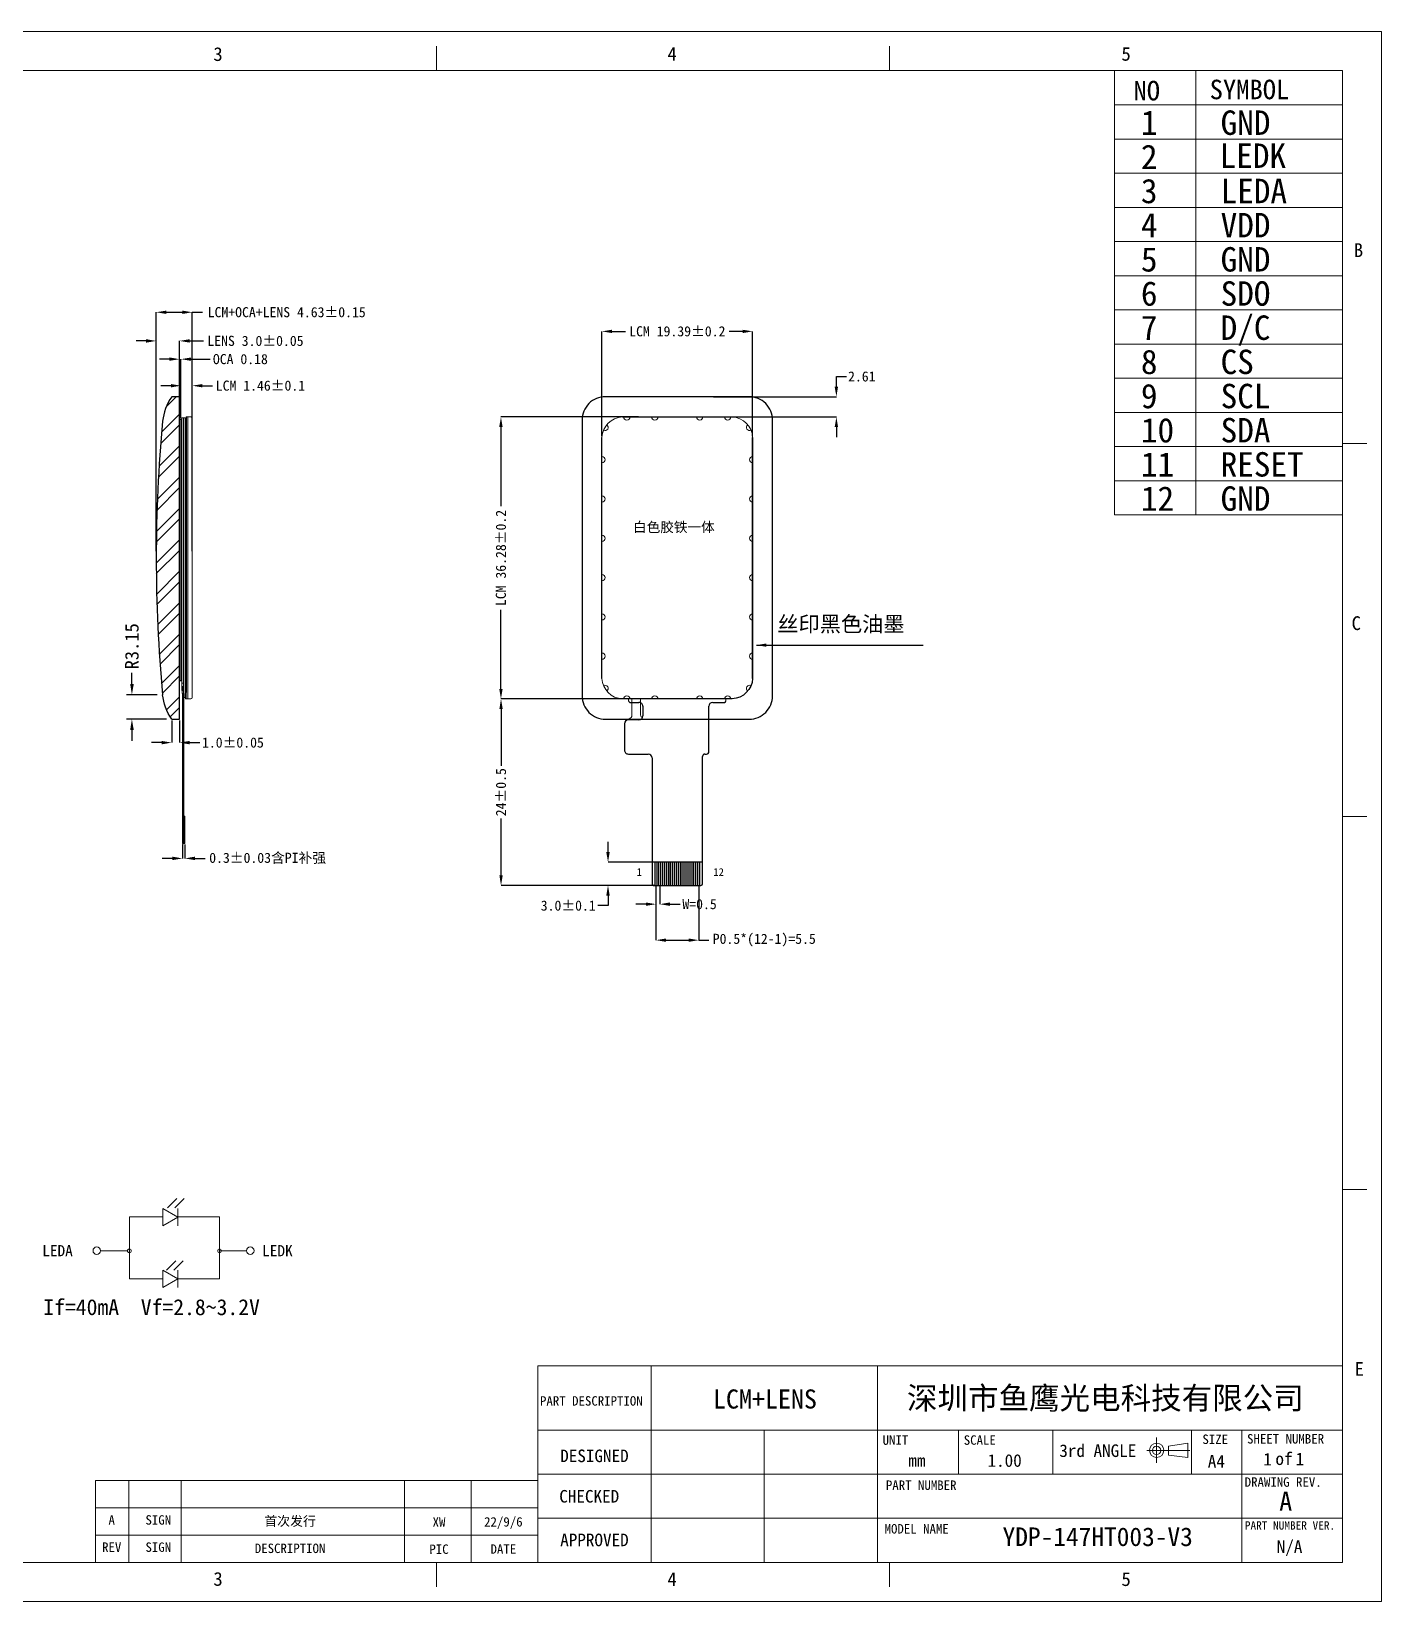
# Model space of a CAD drawing. Header units: millimetres. Extents: x 899 to 1621, y -115 to 374.
# Drawn here: x 1032.6 to 1206.4, y 171.5 to 373.6 of the extents above; entities that cross this region are included whole.
import ezdxf
from ezdxf.enums import TextEntityAlignment as Align

# ---------------------------------------------------------------- set-up
doc = ezdxf.new("R2010")
doc.units = ezdxf.units.MM
doc.layers.get('0').update_dxf_attribs({"lineweight": 15})
for name, color, linetype in [('Bezel', 5, 'Continuous'), ('dim', 3, 'Continuous'), ('DWG', 7, 'Continuous'), ('FPC', 30, 'Continuous'), ('FPC-LED', 4, 'Continuous'), ('Index', 7, 'Continuous'), ('LAYOUT.drawing', 7, 'Continuous'), ('lcd', 4, 'Continuous')]:
    doc.layers.add(name, color=color, linetype=linetype)
doc.layers.add('BL', color=7, linetype='Continuous', plot=False)
for name, color, linetype, lineweight in [('BLU', 7, 'Continuous', 9), ('DIM1', 7, 'Continuous', 13), ('DIM（标注）', 3, 'Continuous', 15), ('Title block', 7, 'Continuous', 9)]:
    doc.layers.add(name, color=color, linetype=linetype, lineweight=lineweight)
doc.styles.add('RD', font='PMingLiU.ttf', dxfattribs={"width": 0.8, "height": 1.8})
doc.styles.get("Standard").update_dxf_attribs({"font": ''})
doc.styles.add('宋体', font='')
doc.styles.add('黑体', font='')
doc.styles.get('Standard').set_extended_font_data('SimSun')
doc.styles.get('宋体').set_extended_font_data('SimSun')
doc.styles.get('黑体').set_extended_font_data('楷体_GB2312')
doc.dimstyles.new('SH', dxfattribs={"dimscale": 1.4, "dimtxt": 2.5, "dimasz": 2.5, "dimexe": 1.25, "dimexo": 0.625, "dimtad": 0, "dimdec": 1, "dimzin": 0, "dimdsep": 46, "dimtxsty": 'RD', "dimcen": 2.5, "dimadec": 0, "dimazin": 0, "dimtfac": 0.6, "dimtdec": 4, "dimtmove": 0, "dimatfit": 3, "dimfxl": 0, "dimtolj": 1, "dimarcsym": 0})
doc.dimstyles.get("Standard").update_dxf_attribs({"dimscale": 0.7, "dimtxt": 2.5, "dimasz": 1.8, "dimexe": 1, "dimexo": 1, "dimgap": 0.09, "dimtad": 0, "dimtih": 1, "dimtoh": 1, "dimzin": 9, "dimdsep": 46, "dimtxsty": 'Standard', "dimcen": 0.09, "dimclrt": 7, "dimadec": 1, "dimazin": 0, "dimtfac": 1, "dimtofl": 0, "dimtmove": 0, "dimatfit": 3, "dimfxl": 0, "dimtolj": 1, "dimtzin": 0, "dimarcsym": 0})
doc.dimstyles.new('Standard$0', dxfattribs={"dimscale": 0.7, "dimtxt": 2.5, "dimasz": 2, "dimexe": 1, "dimexo": 1, "dimtad": 0, "dimzin": 9, "dimdsep": 46, "dimtxsty": 'Standard', "dimcen": 0, "dimclrt": 7, "dimadec": 1, "dimazin": 0, "dimtfac": 1, "dimtofl": 0, "dimtmove": 0, "dimatfit": 3, "dimfxl": 0, "dimtolj": 1, "dimtzin": 0, "dimarcsym": 0})

# ---------------------------------------------------------------- blocks, each defined once
blk = doc.blocks.new('*D4')
at = {"layer": 'Defpoints', "color": 0, "transparency": 16777216}
for p in [(1053.33, 327.97), (1051.87, 323.64), (1053.33, 323.74)]:
    blk.add_point(p, dxfattribs=at)
at = {"layer": 'dim', "color": 3, "lineweight": -2, "transparency": 16777216}
for p, q in [((1050.57, 327.97), (1049.27, 327.97)), ((1051.87, 323.79), (1051.87, 327.97)), ((1053.33, 323.89), (1053.33, 327.97)), ((1054.63, 327.97), (1055.93, 327.97))]:
    blk.add_line(p, q, dxfattribs=at)
at = {"layer": 'dim', "color": 3, "transparency": 16777216}
for points in [[(1050.57, 328.18), (1050.57, 327.75), (1051.87, 327.97)], [(1054.63, 328.18), (1054.63, 327.75), (1053.33, 327.97)]]:
    blk.add_solid(points, dxfattribs=at)
at = {"layer": 'dim', "color": 3, "transparency": 16777216, "insert": (1062.1, 327.97), "char_height": 1.3, "attachment_point": 5, "style": '宋体'}
blk.add_mtext('\\A1;LCM 1.46%%P0.1', dxfattribs=at)
blk = doc.blocks.new('*D5')
at = {"layer": 'Defpoints', "color": 0, "transparency": 16777216}
for p in [(1052.07, 269.06), (1052.37, 269.06), (1052.07, 267.14)]:
    blk.add_point(p, dxfattribs=at)
at = {"layer": 'dim', "color": 3, "lineweight": -2, "transparency": 16777216}
for p, q in [((1052.07, 268.91), (1052.07, 267.14)), ((1052.37, 268.91), (1052.37, 267.14)), ((1050.77, 267.14), (1049.47, 267.14)), ((1053.67, 267.14), (1054.97, 267.14))]:
    blk.add_line(p, q, dxfattribs=at)
at = {"layer": 'dim', "color": 3, "transparency": 16777216}
for points in [[(1050.77, 267.36), (1050.77, 266.92), (1052.07, 267.14)], [(1053.67, 267.36), (1053.67, 266.92), (1052.37, 267.14)]]:
    blk.add_solid(points, dxfattribs=at)
at = {"layer": 'dim', "color": 3, "transparency": 16777216, "insert": (1063.03, 267.14), "char_height": 1.3, "attachment_point": 5, "style": '宋体'}
blk.add_mtext('\\A1;0.3%%P0.03含PI补强', dxfattribs=at)
blk = doc.blocks.new('*U2')
at = {"layer": 'BL', "color": 2}
blk.add_lwpolyline([(-0.15, -1.5), (0.15, -1.5), (0.15, 1.5), (-0.15, 1.5)], close=True, dxfattribs=at)
blk = doc.blocks.new('*U3')
at = {"layer": 'dim', "color": 0, "linetype": 'ByBlock', "lineweight": -2, "transparency": 16777216}
for p in [(0, 0), (0.5, 0), (1, 0), (1.5, 0), (2, 0), (2.5, 0), (3, 0), (3.5, 0), (4, 0), (4.5, 0), (5, 0), (5.5, 0)]:
    blk.add_blockref('*U2', p, dxfattribs=at)
blk = doc.blocks.new('*D8')
at = {"layer": 'Defpoints', "color": 0, "transparency": 16777216}
for p in [(1106.83, 266.66), (1113, 266.66), (1113, 263.66)]:
    blk.add_point(p, dxfattribs=at)
at = {"layer": 'dim', "color": 3, "lineweight": -2, "transparency": 16777216}
for p, q in [((1106.83, 267.96), (1106.83, 269.26)), ((1112.85, 266.66), (1106.83, 266.66)), ((1112.85, 263.66), (1106.83, 263.66)), ((1106.83, 261.06), (1105.53, 261.06)), ((1106.83, 262.36), (1106.83, 261.06))]:
    blk.add_line(p, q, dxfattribs=at)
at = {"layer": 'dim', "color": 3, "transparency": 16777216}
for points in [[(1106.61, 267.96), (1107.05, 267.96), (1106.83, 266.66)], [(1106.61, 262.36), (1107.05, 262.36), (1106.83, 263.66)]]:
    blk.add_solid(points, dxfattribs=at)
at = {"layer": 'dim', "color": 3, "transparency": 16777216, "insert": (1101.71, 261.06), "char_height": 1.3, "attachment_point": 5, "style": '宋体'}
blk.add_mtext('\\A1;3.0%%P0.1', dxfattribs=at)
blk = doc.blocks.new('*D9')
at = {"layer": 'Defpoints', "color": 0, "transparency": 16777216}
for p in [(1113, 263.66), (1118.5, 263.66), (1118.5, 256.62)]:
    blk.add_point(p, dxfattribs=at)
at = {"layer": 'dim', "color": 3, "lineweight": -2, "transparency": 16777216}
for p, q in [((1113, 263.51), (1113, 256.62)), ((1118.5, 263.51), (1118.5, 256.62)), ((1114.3, 256.62), (1117.2, 256.62)), ((1118.5, 256.62), (1119.8, 256.62))]:
    blk.add_line(p, q, dxfattribs=at)
at = {"layer": 'dim', "color": 3, "transparency": 16777216}
for points in [[(1114.3, 256.83), (1114.3, 256.4), (1113, 256.62)], [(1117.2, 256.83), (1117.2, 256.4), (1118.5, 256.62)]]:
    blk.add_solid(points, dxfattribs=at)
at = {"layer": 'dim', "color": 3, "transparency": 16777216, "insert": (1126.94, 256.62), "char_height": 1.3, "attachment_point": 5, "style": '宋体'}
blk.add_mtext('\\A1;P0.5*(12-1)=5.5', dxfattribs=at)
blk = doc.blocks.new('*D10')
at = {"layer": 'Defpoints', "color": 0, "transparency": 16777216}
for p in [(1113, 263.66), (1113.5, 263.66), (1113.5, 261.25)]:
    blk.add_point(p, dxfattribs=at)
at = {"layer": 'dim', "color": 3, "lineweight": -2, "transparency": 16777216}
for p, q in [((1113, 263.51), (1113, 261.25)), ((1113.5, 263.51), (1113.5, 261.25)), ((1111.7, 261.25), (1110.4, 261.25)), ((1114.8, 261.25), (1116.1, 261.25))]:
    blk.add_line(p, q, dxfattribs=at)
at = {"layer": 'dim', "color": 3, "transparency": 16777216}
for points in [[(1111.7, 261.47), (1111.7, 261.03), (1113, 261.25)], [(1114.8, 261.47), (1114.8, 261.03), (1113.5, 261.25)]]:
    blk.add_solid(points, dxfattribs=at)
at = {"layer": 'dim', "color": 3, "transparency": 16777216, "insert": (1118.61, 261.25), "char_height": 1.3, "attachment_point": 5, "style": '宋体'}
blk.add_mtext('\\A1;W=0.5', dxfattribs=at)
blk = doc.blocks.new('*D23')
at = {"layer": 'Defpoints', "color": 0, "transparency": 16777216}
for p in [(1051.69, 333.73), (1048.69, 306.53), (1051.69, 306.53)]:
    blk.add_point(p, dxfattribs=at)
at = {"layer": 'dim', "color": 3, "lineweight": -2, "transparency": 16777216}
for p, q in [((1047.39, 333.73), (1046.09, 333.73)), ((1048.69, 306.68), (1048.69, 333.73)), ((1051.69, 306.68), (1051.69, 333.73)), ((1052.99, 333.73), (1054.79, 333.73))]:
    blk.add_line(p, q, dxfattribs=at)
at = {"layer": 'dim', "color": 3, "transparency": 16777216}
for points in [[(1047.39, 333.95), (1047.39, 333.51), (1048.69, 333.73)], [(1052.99, 333.95), (1052.99, 333.51), (1051.69, 333.73)]]:
    blk.add_solid(points, dxfattribs=at)
at = {"layer": 'dim', "color": 3, "transparency": 16777216, "insert": (1061.46, 333.73), "char_height": 1.3, "attachment_point": 5, "style": '宋体'}
blk.add_mtext('\\A1;LENS 3.0%%P0.05', dxfattribs=at)
blk = doc.blocks.new('*D24')
at = {"layer": 'Defpoints', "color": 0, "transparency": 16777216}
for p in [(1051.87, 331.38), (1051.69, 323.64), (1051.87, 323.64)]:
    blk.add_point(p, dxfattribs=at)
at = {"layer": 'dim', "color": 3, "lineweight": -2, "transparency": 16777216}
for p, q in [((1050.39, 331.38), (1049.09, 331.38)), ((1051.69, 323.79), (1051.69, 331.38)), ((1051.87, 323.79), (1051.87, 331.38)), ((1053.17, 331.38), (1055.64, 331.38))]:
    blk.add_line(p, q, dxfattribs=at)
at = {"layer": 'dim', "color": 3, "transparency": 16777216}
for points in [[(1050.39, 331.6), (1050.39, 331.17), (1051.69, 331.38)], [(1053.17, 331.6), (1053.17, 331.17), (1051.87, 331.38)]]:
    blk.add_solid(points, dxfattribs=at)
at = {"layer": 'dim', "color": 3, "transparency": 16777216, "insert": (1059.52, 331.38), "char_height": 1.3, "attachment_point": 5, "style": '宋体'}
blk.add_mtext('\\A1;OCA 0.18', dxfattribs=at)
blk = doc.blocks.new('*D25')
at = {"layer": 'Defpoints', "color": 0, "transparency": 16777216}
for p in [(1053.33, 337.42), (1048.69, 306.53), (1053.33, 306.53)]:
    blk.add_point(p, dxfattribs=at)
at = {"layer": 'dim', "color": 3, "lineweight": -2, "transparency": 16777216}
for p, q in [((1048.69, 306.68), (1048.69, 337.42)), ((1049.99, 337.42), (1052.03, 337.42)), ((1053.33, 306.68), (1053.33, 337.42)), ((1053.33, 337.42), (1054.63, 337.42))]:
    blk.add_line(p, q, dxfattribs=at)
at = {"layer": 'dim', "color": 3, "transparency": 16777216}
for points in [[(1049.99, 337.63), (1049.99, 337.2), (1048.69, 337.42)], [(1052.03, 337.63), (1052.03, 337.2), (1053.33, 337.42)]]:
    blk.add_solid(points, dxfattribs=at)
at = {"layer": 'dim', "color": 3, "transparency": 16777216, "insert": (1065.48, 337.42), "char_height": 1.3, "attachment_point": 5, "style": '宋体'}
blk.add_mtext('\\A1;LCM+OCA+LENS 4.63%%P0.15', dxfattribs=at)
blk = doc.blocks.new('*D26')
at = {"layer": 'Defpoints', "color": 0, "transparency": 16777216}
for p in [(1125.44, 334.96), (1106.05, 321.32), (1125.44, 321.32)]:
    blk.add_point(p, dxfattribs=at)
at = {"layer": 'dim', "color": 3, "lineweight": -2, "transparency": 16777216}
for p, q in [((1106.05, 321.47), (1106.05, 334.96)), ((1107.35, 334.96), (1109.08, 334.96)), ((1124.14, 334.96), (1122.42, 334.96)), ((1125.44, 321.47), (1125.44, 334.96))]:
    blk.add_line(p, q, dxfattribs=at)
at = {"layer": 'dim', "color": 3, "transparency": 16777216}
for points in [[(1107.35, 335.17), (1107.35, 334.74), (1106.05, 334.96)], [(1124.14, 335.17), (1124.14, 334.74), (1125.44, 334.96)]]:
    blk.add_solid(points, dxfattribs=at)
at = {"layer": 'dim', "color": 3, "transparency": 16777216, "insert": (1115.75, 334.96), "char_height": 1.3, "attachment_point": 5, "style": '宋体'}
blk.add_mtext('\\A1;LCM 19.39%%P0.2', dxfattribs=at)
blk = doc.blocks.new('*D27')
at = {"layer": 'Defpoints', "color": 0, "transparency": 16777216}
for p in [(1110.92, 323.94), (1093.05, 287.66), (1111, 287.66)]:
    blk.add_point(p, dxfattribs=at)
at = {"layer": 'dim', "color": 3, "lineweight": -2, "transparency": 16777216}
for p, q in [((1110.77, 323.94), (1093.05, 323.94)), ((1093.05, 322.64), (1093.05, 312.47)), ((1093.05, 288.96), (1093.05, 299.13)), ((1110.85, 287.66), (1093.05, 287.66))]:
    blk.add_line(p, q, dxfattribs=at)
at = {"layer": 'dim', "color": 3, "transparency": 16777216}
for points in [[(1092.83, 322.64), (1093.27, 322.64), (1093.05, 323.94)], [(1092.83, 288.96), (1093.27, 288.96), (1093.05, 287.66)]]:
    blk.add_solid(points, dxfattribs=at)
at = {"layer": 'dim', "color": 3, "transparency": 16777216, "insert": (1093.05, 305.8), "char_height": 1.3, "attachment_point": 5, "rotation": 90, "style": '宋体'}
blk.add_mtext('\\A1;LCM 36.28%%P0.2', dxfattribs=at)
blk = doc.blocks.new('THIRD-PROJ_BL0')
at = {"linetype": 'Continuous'}
blk.add_line((257.13, 38.11), (257.13, 34.11), dxfattribs=at)
at = {"color": 7, "linetype": 'Continuous'}
for p, q in [((255.59, 36.06), (262.41, 36.06)), ((259.04, 36.73), (262.11, 37.22)), ((259.04, 36.73), (259.04, 35.31)), ((259.04, 35.31), (262.11, 34.94)), ((262.11, 37.22), (262.11, 34.94))]:
    blk.add_line(p, q, dxfattribs=at)
for centre, radius in [((257.13, 36.08), 1.14), ((257.13, 36.06), 0.67)]:
    blk.add_circle(centre, radius, dxfattribs=at)
blk = doc.blocks.new('*D28')
at = {"layer": 'Defpoints', "color": 0, "transparency": 16777216}
for p in [(1093.06, 287.66), (1111.44, 287.66), (1113, 263.66)]:
    blk.add_point(p, dxfattribs=at)
at = {"layer": 'dim', "color": 3, "lineweight": -2, "transparency": 16777216}
for p, q in [((1111.29, 287.66), (1093.06, 287.66)), ((1093.06, 286.36), (1093.06, 279.06)), ((1093.06, 264.96), (1093.06, 272.26)), ((1112.85, 263.66), (1093.06, 263.66))]:
    blk.add_line(p, q, dxfattribs=at)
at = {"layer": 'dim', "color": 3, "transparency": 16777216}
for points in [[(1092.85, 286.36), (1093.28, 286.36), (1093.06, 287.66)], [(1092.85, 264.96), (1093.28, 264.96), (1093.06, 263.66)]]:
    blk.add_solid(points, dxfattribs=at)
at = {"layer": 'dim', "color": 3, "transparency": 16777216, "insert": (1093.06, 275.66), "char_height": 1.3, "attachment_point": 5, "rotation": 90, "style": '宋体'}
blk.add_mtext('\\A1;24%%P0.5', dxfattribs=at)
blk = doc.blocks.new('*D29')
at = {"layer": 'Defpoints', "color": 0, "transparency": 16777216}
for p in [(1120.27, 326.55), (1136.22, 326.55), (1120.27, 323.94)]:
    blk.add_point(p, dxfattribs=at)
at = {"layer": 'dim', "color": 3, "lineweight": -2, "transparency": 16777216}
for p, q in [((1136.22, 327.85), (1136.22, 329.15)), ((1136.22, 329.15), (1137.52, 329.15)), ((1120.42, 326.55), (1136.22, 326.55)), ((1120.42, 323.94), (1136.22, 323.94)), ((1136.22, 322.64), (1136.22, 321.34))]:
    blk.add_line(p, q, dxfattribs=at)
at = {"layer": 'dim', "color": 3, "transparency": 16777216}
for points in [[(1136, 327.85), (1136.44, 327.85), (1136.22, 326.55)], [(1136, 322.64), (1136.44, 322.64), (1136.22, 323.94)]]:
    blk.add_solid(points, dxfattribs=at)
at = {"layer": 'dim', "color": 3, "transparency": 16777216, "insert": (1139.49, 329.15), "char_height": 1.3, "attachment_point": 5, "style": '宋体'}
blk.add_mtext('\\A1;2.61', dxfattribs=at)
blk = doc.blocks.new('*D30')
at = {"layer": 'Defpoints', "color": 0, "transparency": 16777216}
for p in [(1050.69, 285.05), (1051.69, 285.05), (1051.69, 282.04)]:
    blk.add_point(p, dxfattribs=at)
at = {"layer": 'dim', "color": 3, "lineweight": -2, "transparency": 16777216}
for p, q in [((1050.69, 284.9), (1050.69, 282.04)), ((1051.69, 284.9), (1051.69, 282.04)), ((1049.39, 282.04), (1048.09, 282.04)), ((1052.99, 282.04), (1054.29, 282.04))]:
    blk.add_line(p, q, dxfattribs=at)
at = {"layer": 'dim', "color": 3, "transparency": 16777216}
for points in [[(1049.39, 282.25), (1049.39, 281.82), (1050.69, 282.04)], [(1052.99, 282.25), (1052.99, 281.82), (1051.69, 282.04)]]:
    blk.add_solid(points, dxfattribs=at)
at = {"layer": 'dim', "color": 3, "transparency": 16777216, "insert": (1058.56, 282.04), "char_height": 1.3, "attachment_point": 5, "style": '宋体'}
blk.add_mtext('\\A1;1.0%%P0.05', dxfattribs=at)
blk = doc.blocks.new('*D32')
at = {"layer": 'BL', "color": 0, "lineweight": -2}
for p, q in [((1045.56, 289.6), (1045.56, 291)), ((1048.81, 288.2), (1044.86, 288.2)), ((1049.99, 285.05), (1044.86, 285.05)), ((1045.56, 283.65), (1045.56, 282.25))]:
    blk.add_line(p, q, dxfattribs=at)
at = {"layer": 'BL', "color": 0}
for points in [[(1045.33, 289.6), (1045.8, 289.6), (1045.56, 288.2)], [(1045.33, 283.65), (1045.8, 283.65), (1045.56, 285.05)]]:
    blk.add_solid(points, dxfattribs=at)
at = {"layer": 'Defpoints', "color": 0}
for p in [(1045.56, 288.2), (1049.51, 288.2), (1050.69, 285.05)]:
    blk.add_point(p, dxfattribs=at)
at = {"layer": 'BL', "color": 7, "insert": (1045.56, 294.43), "char_height": 1.75, "attachment_point": 5, "rotation": 90}
blk.add_mtext('\\A1;R3.15', dxfattribs=at)

msp = doc.modelspace()

# ---------------------------------------------------------------- hatches: boundary and pattern name
h = msp.add_hatch()
h.set_pattern_fill('ANSI37', color=24, scale=0.01, style=0)
h.set_pattern_definition([(45, (-312.253037, -134.411125), (-0.0224506403, 0.0224506403), []), (135, (-312.253037, -134.411125), (-0.0224506403, -0.0224506403), [])])
h.paths.add_polyline_path([(1052.196, 272.563), (1052.196, 269.063), (1052.366, 269.063), (1052.366, 272.563)])
at = {"layer": 'BL'}
h = msp.add_hatch(dxfattribs=at)
h.set_pattern_fill('ANSI32', color=252, scale=0.3)
edge = h.paths.add_edge_path()
edge.add_line((1051.691, 326.554), (1050.691, 326.554))
edge.add_spline(control_points=[(1050.691, 326.554), (1049.999, 325.574), (1049.67, 324.497), (1049.508, 323.405)], knot_values=[0.156751, 0.156751, 0.156751, 0.156751, 1, 1, 1, 1], degree=3, periodic=0)
edge.add_arc((1238.691, 305.804), 190, 174.68467, 185.31533)
edge.add_spline(control_points=[(1049.508, 288.203), (1049.67, 287.11), (1049.999, 286.033), (1050.691, 285.054)], knot_values=[0.156751, 0.156751, 0.156751, 0.156751, 1, 1, 1, 1], degree=3, periodic=0)
edge.add_line((1050.691, 285.054), (1051.691, 285.054))
edge.add_line((1051.691, 285.054), (1051.691, 326.554))

# ---------------------------------------------------------------- linework, layer by layer
at = {"color": 7, "linetype": 'Continuous'}
for p, q in [((904.782, 373.559), (1206.386, 373.559)), ((1206.386, 373.559), (1206.386, 171.505)), ((1052.526, 323.945), (1052.526, 288.721)), ((1052.526, 323.945), (1052.586, 323.945)), ((1052.446, 288.211), (1052.494, 288.711)), ((1052.446, 288.211), (1052.446, 287.663)), ((1052.476, 287.663), (1052.446, 287.663)), ((1052.476, 288.206), (1052.526, 288.721)), ((1052.476, 288.211), (1052.476, 287.663)), ((1052.536, 287.663), (1052.476, 287.663)), ((1052.494, 288.711), (1052.525, 288.711)), ((904.782, 171.505), (1206.386, 171.505))]:
    msp.add_line(p, q, dxfattribs=at)
at = {"linetype": 'Continuous'}
for p, q in [((1084.749, 368.508), (1084.749, 371.665)), ((1143.055, 368.508), (1143.055, 371.665)), ((909.834, 368.508), (1201.335, 368.508)), ((1201.335, 368.508), (1201.335, 176.556)), ((1052.586, 323.945), (1052.586, 288.716)), ((1052.586, 323.945), (1052.736, 323.945)), ((1201.335, 320.52), (1204.492, 320.52)), ((1052.536, 288.203), (1052.586, 288.716)), ((1052.536, 288.203), (1052.536, 287.663)), ((1052.536, 287.663), (1052.736, 287.663)), ((1201.335, 272.532), (1204.492, 272.532)), ((1201.335, 224.544), (1204.492, 224.544)), ((909.834, 176.556), (1201.335, 176.556)), ((1084.75, 176.556), (1084.75, 173.399)), ((1143.055, 176.556), (1143.055, 173.399))]:
    msp.add_line(p, q, dxfattribs=at)
for p, q in [((1201.335, 368.508), (1201.335, 306.77)), ((1051.996, 289.693), (1052.066, 287.875))]:
    msp.add_line(p, q)
at = {"color": 6}
for p, q in [((1051.866, 323.645), (1051.866, 289.993)), ((1051.866, 323.645), (1051.996, 323.645)), ((1052.526, 323.645), (1052.396, 323.645)), ((1052.526, 323.645), (1052.526, 289.993)), ((1051.866, 289.993), (1051.996, 289.993)), ((1052.526, 289.993), (1052.396, 289.993))]:
    msp.add_line(p, q, dxfattribs=at)
at = {"color": 30}
msp.add_line((1052.066, 288.363), (1052.196, 288.363), dxfattribs=at)
at = {"color": 24}
for p, q in [((1052.196, 272.563), (1052.366, 272.563)), ((1052.196, 272.563), (1052.196, 269.063)), ((1052.366, 272.563), (1052.366, 269.063)), ((1052.366, 269.063), (1052.196, 269.063))]:
    msp.add_line(p, q, dxfattribs=at)
at = {"color": 4, "linetype": 'Continuous'}
for p, q in [((1201.335, 211.284), (1201.335, 220.755)), ((1201.335, 176.556), (1201.335, 211.284)), ((1201.335, 201.853), (1097.798, 201.853)), ((1097.798, 176.556), (1097.798, 201.853)), ((1112.369, 176.556), (1112.369, 201.853)), ((1141.512, 176.556), (1141.512, 201.853)), ((1201.335, 201.853), (1156.207, 201.853)), ((1156.207, 201.853), (1156.207, 201.853)), ((1141.512, 176.556), (1141.512, 198.818)), ((1141.512, 193.556), (1097.798, 193.556)), ((1126.941, 176.556), (1126.941, 193.556)), ((1201.335, 193.556), (1141.512, 193.556)), ((1151.955, 187.889), (1151.955, 193.556)), ((1164.097, 187.889), (1164.097, 193.556)), ((1181.907, 187.889), (1181.907, 193.556)), ((1188.383, 176.556), (1188.383, 193.556)), ((1040.862, 187.066), (1040.862, 176.556)), ((1097.798, 187.066), (1040.862, 187.066)), ((1045.172, 187.066), (1045.172, 176.556)), ((1051.886, 187.066), (1051.886, 176.556)), ((1080.637, 176.556), (1080.637, 187.066)), ((1089.217, 187.066), (1089.217, 176.556)), ((1141.512, 187.889), (1097.798, 187.889)), ((1201.335, 187.889), (1141.512, 187.889)), ((1097.798, 184.651), (1097.798, 176.556)), ((1097.798, 183.562), (1040.862, 183.562)), ((1141.512, 182.223), (1097.798, 182.223)), ((1201.335, 182.223), (1141.512, 182.223)), ((1097.798, 180.059), (1040.862, 180.059)), ((1201.335, 176.556), (1108.011, 176.556))]:
    msp.add_line(p, q, dxfattribs=at)
at = {"color": 8}
msp.add_lwpolyline([(1052.146, 288.763), (1051.999, 288.763), (1051.999, 289.276), (1052.146, 289.276)], close=True, dxfattribs=at)
at = {"layer": 'BL', "color": 30}
for p, q in [((1051.691, 323.645), (1051.691, 326.554)), ((1118.997, 266.663), (1112.497, 266.663))]:
    msp.add_line(p, q, dxfattribs=at)
at = {"layer": 'BL', "color": 252}
msp.add_lwpolyline([(1050.691, 285.054), (1051.691, 285.054), (1051.691, 326.554), (1050.691, 326.554)], dxfattribs=at)
msp.add_lwpolyline([(1106.499, 285.054), (1124.999, 285.054, 0.4142136), (1127.999, 288.054), (1127.999, 323.554, 0.4142136), (1124.999, 326.554), (1106.499, 326.554, 0.4142136), (1103.499, 323.554), (1103.499, 288.054, 0.4142136)], format="xyb", close=True, dxfattribs=at)
at = {"layer": 'BL', "color": 2}
msp.add_lwpolyline([(1051.691, 289.993), (1051.691, 323.645), (1051.866, 323.645), (1051.866, 289.993)], close=True, dxfattribs=at)
at = {"layer": 'BL', "color": 252}
msp.add_arc((1238.691, 305.804), 190, 174.68467, 185.31533, dxfattribs=at)
for points in [[(1050.691, 326.554), (1049.999, 325.574), (1049.67, 324.497), (1049.508, 323.405)], [(1050.691, 285.054), (1049.999, 286.033), (1049.67, 287.11), (1049.508, 288.203)]]:
    msp.add_open_spline(points, degree=3, dxfattribs=at)
at = {"layer": 'BLU', "color": 36, "lineweight": 5}
for p, q in [((1109.904, 285.57), (1109.904, 287.662)), ((1111.004, 285.57), (1111.004, 287.662)), ((1109.566, 285.1), (1109.792, 285.255)), ((1109.566, 285.1), (1109.792, 285.255))]:
    msp.add_line(p, q, dxfattribs=at)
for centre, radius, start, end in [((1109.954, 284.785), 0.5, 140.84931, 158.79151), ((1109.404, 285.57), 0.5, 320.84931, 0.0032), ((1109.404, 285.57), 0.5, 320.84931, 0.0032), ((1111.645, 285.767), 0.671, 197.03251, 234.10103)]:
    msp.add_arc(centre, radius, start, end, dxfattribs=at)
at = {"layer": 'DIM1', "color": 4}
for p, q in [((1051.996, 323.845), (1051.996, 289.693)), ((1052.196, 323.845), (1051.996, 323.845)), ((1052.196, 323.845), (1052.196, 287.863)), ((1052.396, 323.845), (1052.196, 323.845)), ((1052.396, 287.863), (1052.396, 323.845)), ((1052.196, 289.693), (1051.996, 289.693)), ((1052.196, 287.863), (1052.396, 287.863))]:
    msp.add_line(p, q, dxfattribs=at)
at = {"layer": 'DIM（标注）', "color": 7}
for p, q in [((1045.232, 221.008), (1045.232, 213.035)), ((1049.525, 221.008), (1045.232, 221.008)), ((1049.525, 222.107), (1049.525, 219.867)), ((1051.464, 220.987), (1049.525, 222.107)), ((1051.464, 220.987), (1049.525, 219.867)), ((1051.464, 222.107), (1051.464, 219.867)), ((1051.464, 221.008), (1056.832, 221.008)), ((1056.836, 221.008), (1056.836, 213.035)), ((1044.992, 216.659), (1041.516, 216.659)), ((1060.312, 216.652), (1056.836, 216.652)), ((1049.525, 213.035), (1045.232, 213.035)), ((1049.525, 214.155), (1049.525, 211.916)), ((1051.464, 213.035), (1049.525, 214.155)), ((1051.464, 213.035), (1049.525, 211.916)), ((1051.464, 214.155), (1051.464, 211.916)), ((1051.464, 213.035), (1056.836, 213.035))]:
    msp.add_line(p, q, dxfattribs=at)
for points in [[(1041.516, 216.659, -1), (1040.556, 216.659, -1)], [(1044.992, 216.652, 1), (1045.472, 216.652, 1)], [(1056.596, 216.652, 1), (1057.076, 216.652, 1)], [(1061.272, 216.659, -1), (1060.312, 216.659, -1)]]:
    msp.add_lwpolyline(points, format="xyb", close=True, dxfattribs=at)
at = {"layer": 'DWG', "color": 30, "lineweight": 0}
for p, q in [((1109.488, 287.405), (1109.488, 287.663)), ((1122.008, 287.405), (1122.008, 287.663)), ((1109.454, 284.965), (1110.814, 284.966))]:
    msp.add_line(p, q, dxfattribs=at)
for centre, start, end in [((1109.687, 287.41), 178.34281, 261.67929), ((1121.808, 287.41), 278.32071, 1.65719)]:
    msp.add_arc(centre, 0.2, start, end, dxfattribs=at)
at = {"layer": 'FPC'}
for p, q in [((1109.659, 287.212), (1110.814, 287.212)), ((1120.308, 287.213), (1121.837, 287.213)), ((1120.308, 287.213), (1121.837, 287.213)), ((1110.814, 284.966), (1109.454, 284.966)), ((1111.314, 286.712), (1111.314, 285.466)), ((1119.808, 284.966), (1119.808, 286.713)), ((1119.808, 280.867), (1119.808, 284.966)), ((1108.954, 284.466), (1108.954, 281.067)), ((1108.954, 284.461), (1108.954, 281.016)), ((1109.454, 280.567), (1111.997, 280.567)), ((1112.497, 280.067), (1112.497, 263.863)), ((1118.997, 263.863), (1118.997, 280.267)), ((1119.297, 280.567), (1119.508, 280.567)), ((1112.697, 263.663), (1118.797, 263.663))]:
    msp.add_line(p, q, dxfattribs=at)
for centre, radius, start, end in [((1110.814, 286.712), 0.5, 0.0032, 90.0032), ((1120.308, 286.713), 0.5, 90, 180), ((1121.808, 287.411), 0.2, 278.32071, 1.65719), ((1109.454, 284.466), 0.5, 90, 179.9984), ((1109.454, 284.465), 0.5, 90.0032, 180.0032), ((1109.454, 284.465), 0.5, 90.0032, 180.0032), ((1110.814, 285.466), 0.5, 270.0032, 0.0032), ((1109.454, 281.067), 0.5, 179.9984, 270), ((1119.508, 280.867), 0.3, 270, 0), ((1111.997, 280.067), 0.5, 0, 90), ((1119.297, 280.267), 0.3, 90, 180), ((1112.697, 263.863), 0.2, 180, 270), ((1118.797, 263.863), 0.2, 270, 0)]:
    msp.add_arc(centre, radius, start, end, dxfattribs=at)
at = {"layer": 'FPC-LED', "color": 30}
for p, q in [((1052.066, 288.363), (1052.066, 269.063)), ((1052.196, 288.363), (1052.196, 269.063)), ((1052.066, 269.063), (1052.196, 269.063))]:
    msp.add_line(p, q, dxfattribs=at)
at = {"layer": 'LAYOUT.drawing', "linetype": 'Continuous', "lineweight": 5}
for p, q in [((1052.736, 323.945), (1053.126, 323.945)), ((1052.736, 323.945), (1052.736, 287.663)), ((1053.326, 323.745), (1053.326, 287.863)), ((1052.736, 287.663), (1053.126, 287.663)), ((1122.815, 287.663), (1108.68, 287.663))]:
    msp.add_line(p, q, dxfattribs=at)
at = {"layer": 'LAYOUT.drawing'}
for p, q in [((1108.68, 323.945), (1122.815, 323.945)), ((1106.053, 290.289), (1106.053, 321.318)), ((1122.815, 287.663), (1108.68, 287.663))]:
    msp.add_line(p, q, dxfattribs=at)
at = {"layer": 'LAYOUT.drawing', "linetype": 'Continuous', "lineweight": 5}
msp.add_lwpolyline([(1108.68, 287.663, -0.3806996), (1106.053, 290.289), (1106.053, 321.318, -0.3806996), (1108.68, 323.945), (1122.815, 323.945, -0.3806996), (1125.442, 321.318)], format="xyb", dxfattribs=at)
at = {"layer": 'LAYOUT.drawing'}
msp.add_lwpolyline([(1125.442, 290.289), (1125.442, 321.318), (1125.442, 290.289, -0.3806996), (1122.815, 287.663), (1108.68, 287.662)], format="xyb", dxfattribs=at)
at = {"layer": 'LAYOUT.drawing', "linetype": 'Continuous', "lineweight": 5}
for centre, radius, start, end in [((1053.126, 323.745), 0.2, 0, 90), ((1109.25, 323.945), 0.4, 180, 0), ((1112.853, 323.945), 0.4, 180, 0), ((1118.643, 323.945), 0.4, 180, 0), ((1122.245, 323.945), 0.4, 180, 0), ((1106.445, 322.591), 0.4, 243.1861, 54.97374), ((1125.05, 322.591), 0.4, 125.02626, 296.8139), ((1106.053, 318.446), 0.4, 270, 90), ((1125.442, 318.446), 0.4, 90, 270), ((1106.053, 313.389), 0.4, 270, 90), ((1125.442, 313.389), 0.4, 90, 270), ((1106.053, 308.332), 0.4, 270, 90), ((1125.442, 308.332), 0.4, 90, 270), ((1106.053, 303.275), 0.4, 270, 90), ((1125.442, 303.275), 0.4, 90, 270), ((1106.053, 298.218), 0.4, 270, 90), ((1125.442, 298.218), 0.4, 90, 270), ((1106.053, 293.162), 0.4, 270, 90), ((1125.442, 293.162), 0.4, 90, 270), ((1106.445, 289.016), 0.4, 305.02626, 116.8139), ((1125.05, 289.016), 0.4, 63.1861, 234.97374), ((1053.126, 287.863), 0.2, 270, 0), ((1109.25, 287.663), 0.4, 360, 180), ((1112.853, 287.663), 0.4, 0, 180), ((1118.643, 287.663), 0.4, 0, 180), ((1122.245, 287.663), 0.4, 360, 180)]:
    msp.add_arc(centre, radius, start, end, dxfattribs=at)
at = {"layer": 'lcd', "color": 30}
msp.add_line((1119.808, 284.966), (1119.808, 286.712), dxfattribs=at)
msp.add_arc((1120.308, 286.713), 0.5, 90.0032, 180.0032, dxfattribs=at)
at = {"layer": 'Title block', "lineweight": 13}
for p, q in [((1155.603, 368.508), (1201.335, 368.508)), ((1155.603, 368.508), (1201.335, 368.508)), ((1163.225, 368.508), (1201.335, 368.508)), ((1172.02, 368.508), (1172.02, 311.343)), ((1182.489, 368.508), (1182.489, 311.343)), ((1201.335, 368.508), (1201.335, 294.194)), ((1201.335, 368.508), (1201.335, 272.471)), ((1172.02, 364.11), (1201.335, 364.11)), ((1172.02, 359.713), (1201.335, 359.713)), ((1172.02, 355.316), (1201.335, 355.316)), ((1172.02, 350.919), (1201.335, 350.919)), ((1172.02, 346.521), (1201.335, 346.521)), ((1172.02, 342.124), (1201.335, 342.124)), ((1172.02, 337.727), (1201.335, 337.727)), ((1172.02, 333.329), (1201.335, 333.329)), ((1172.02, 328.932), (1201.335, 328.932)), ((1172.02, 328.932), (1201.335, 328.932)), ((1172.02, 324.535), (1201.335, 324.535)), ((1172.02, 320.137), (1201.335, 320.137)), ((1172.02, 315.74), (1201.335, 315.74)), ((1172.02, 311.343), (1201.335, 311.343))]:
    msp.add_line(p, q, dxfattribs=at)

# ---------------------------------------------------------------- block references
at = {"color": 4, "linetype": 'Continuous', "xscale": 0.8095127040005551, "yscale": 0.8095127040005551, "zscale": 0.8095127040005551, "rotation": 3.391906095055907e-06}
msp.add_blockref('THIRD-PROJ_BL0', (969.285, 161.767), dxfattribs=at)
at = {"layer": 'dim', "color": 7}
msp.add_blockref('*U3', (1112.997, 265.163), dxfattribs=at)

# ---------------------------------------------------------------- texts
at = {"color": 4, "linetype": 'Continuous', "style": '宋体'}
for s, height, p in [('3', 1.768, (1056.043, 369.756)), ('4', 1.768, (1114.486, 369.776)), ('5', 1.768, (1172.906, 369.786)), ('B', 1.768, (1202.808, 344.524)), ('C', 1.768, (1202.522, 296.527)), ('E', 1.768, (1202.915, 200.559)), ('PART DESCRIPTION', 1.21427, (1098.077, 196.724)), ('UNIT', 1.2143, (1142.169, 191.683)), ('SCALE', 1.2143, (1152.612, 191.683)), ('SIZE', 1.2143, (1183.325, 191.787)), ('SHEET NUMBER', 1.21427, (1189.072, 191.846)), ('3rd ANGLE', 1.619, (1164.907, 190.115)), ('PART NUMBER', 1.21427, (1142.592, 185.879)), ('DRAWING REV.', 1.21427, (1188.766, 186.28)), ('MODEL NAME', 1.2143, (1142.424, 180.265)), ('PART NUMBER VER.', 1.06744, (1188.788, 180.768)), ('3', 1.768, (1056.043, 173.54)), ('4', 1.768, (1114.486, 173.52)), ('5', 1.768, (1172.906, 173.51))]:
    msp.add_text(s, height=height, rotation=0, dxfattribs=at).set_placement(p)
at = {"color": 1, "linetype": 'Continuous', "style": '宋体'}
for s, height, rotation, p in [('LCM+LENS', 2.4589, 0, (1127.025, 196.346)), ('A', 2.459, 0, (1194.046, 183.192)), ('A', 1.214, 0, (1042.959, 181.407)), ('SIGN', 1.2143, 0, (1048.956, 181.407)), ('首次发行', 1.2143, 0, (1065.917, 181.254)), ('XW', 1.2143, 0.2648, (1085.082, 181.144)), ('22/9/6', 1.2143, 0, (1093.364, 181.163))]:
    msp.add_text(s, height=height, rotation=rotation, dxfattribs=at).set_placement(p, align=Align.CENTER)
at = {"color": 4, "linetype": 'Continuous', "style": '宋体'}
for s, height, rotation, p in [('DESIGNED', 1.619, 0, (1105.084, 189.449)), ('mm', 1.619, 0, (1146.581, 188.849)), ('1.00', 1.619, 0, (1157.874, 188.849)), ('A4', 1.619, 0, (1185.118, 188.751)), ('1', 1.619, 0, (1191.712, 189.019)), ('of', 1.619, 0, (1193.826, 189.083)), ('1', 1.619, 0, (1195.87, 189.05)), ('CHECKED', 1.619, 0, (1104.414, 184.246)), ('APPROVED', 1.619, 0, (1105.084, 178.632)), ('REV', 1.2143, 0, (1042.959, 177.904)), ('SIGN', 1.2143, 0, (1048.956, 177.904)), ('DESCRIPTION', 1.21427, 0, (1065.917, 177.751)), ('PIC', 1.2143, 0.2648, (1085.082, 177.641)), ('DATE', 1.2143, 0, (1093.364, 177.66)), ('N/A', 1.619, 0, (1194.539, 177.762))]:
    msp.add_text(s, height=height, rotation=rotation, dxfattribs=at).set_placement(p, align=Align.CENTER)
at = {"color": 2, "attachment_point": 1, "rotation": 0}
for s, insert, char_height, width, style in [('{\\fSimSun|b1|i0|c134|p2;\\C4;深圳市鱼鹰光电科技有限公司}', (1145.299, 199.141), 2.88, 56.65341, '黑体'), ('\\pi7.25;{\\C1;YDP-147HT003-V3}', (1150.355, 181.05), 2.4, 31.12711, '宋体')]:
    msp.add_mtext(s, dxfattribs=dict(at, insert=insert, char_height=char_height, width=width, style=style))
at = {"layer": 'Bezel', "color": 7, "lineweight": -3, "insert": (1110.067, 310.413), "char_height": 1.2815, "width": 11.39812, "attachment_point": 1, "style": '宋体'}
msp.add_mtext('白色胶铁一体', dxfattribs=at)
at = {"layer": 'BL', "color": 3, "insert": (1128.623, 298.305), "char_height": 2, "attachment_point": 1}
msp.add_mtext_dynamic_manual_height_columns('丝印黑色油墨', width=43.16689, gutter_width=12.5, heights=[0], dxfattribs=at)
at = {"layer": 'DIM（标注）', "color": 7, "style": '宋体'}
for s, height, p in [('LEDA', 1.44, (1034.028, 215.942)), ('LEDK', 1.44, (1062.327, 215.932)), ('If=40mA  Vf=2.8~3.2V ', 2.0487, (1034.156, 208.369))]:
    msp.add_text(s, height=height, dxfattribs=at).set_placement(p)
at = {"layer": 'Index', "color": 1, "char_height": 1, "attachment_point": 2, "style": '宋体'}
for s, insert in [('1', (1110.846, 265.881)), ('12', (1121.063, 265.881))]:
    msp.add_mtext(s, dxfattribs=dict(at, insert=insert))
at = {"layer": 'Title block', "lineweight": 13, "style": '宋体'}
for s, height, p in [('NO', 2.5127, (1174.46, 364.681)), ('SYMBOL', 2.5127, (1184.258, 364.83)), ('1', 3.141, (1175.411, 360.246)), ('GND', 3.1409, (1185.671, 360.246)), ('2', 3.141, (1175.411, 355.849)), ('LEDK', 3.1409, (1185.547, 355.996)), ('3', 3.141, (1175.411, 351.452)), ('LEDA', 3.1409, (1185.671, 351.452)), ('4', 3.141, (1175.411, 347.054)), ('VDD', 3.1409, (1185.671, 347.054)), ('5', 3.141, (1175.411, 342.657)), ('GND', 3.1409, (1185.671, 342.657)), ('6', 3.141, (1175.411, 338.26)), ('SDO', 3.1409, (1185.671, 338.26)), ('7', 3.141, (1175.411, 333.863)), ('D/C', 3.1409, (1185.671, 333.863)), ('8', 3.141, (1175.411, 329.465)), ('CS', 3.1409, (1185.671, 329.465)), ('9', 3.141, (1175.411, 325.068)), ('SCL', 3.1409, (1185.671, 325.068)), ('10', 3.1409, (1175.411, 320.671)), ('SDA', 3.1409, (1185.671, 320.671)), ('11', 3.1409, (1175.411, 316.273)), ('RESET', 3.1409, (1185.671, 316.273)), ('12', 3.1409, (1175.411, 311.876)), ('GND', 3.1409, (1185.671, 311.876))]:
    msp.add_text(s, height=height, dxfattribs=at).set_placement(p)

# ---------------------------------------------------------------- dimensions: what is measured, and where the dimension line sits
at = {"layer": 'BL', "color": 0}
dim = msp.add_linear_dim(base=(1045.565, 288.203), p1=(1050.691, 285.054), p2=(1049.508, 288.203), angle=90, dimstyle='Standard$0', override={"dimpost": 'R<>', "dimadec": 2}, dxfattribs=at)
dim.commit()
dim.dimension.update_dxf_attribs({"geometry": '*D32', "text_midpoint": (1045.565, 294.435)})
at = {"layer": 'dim', "color": 3}
for base, p1, p2, text, picture, middle in [((1053.326, 337.417), (1048.693, 306.53), (1053.326, 306.533), 'LCM+OCA+LENS <>%%P0.15', '*D25', (1065.48, 337.417)), ((1051.691, 282.036), (1050.691, 285.054), (1051.691, 285.054), '1.0%%P0.05', '*D30', (1058.561, 282.036)), ((1113.497, 261.249), (1112.997, 263.663), (1113.497, 263.663), 'W=<>', '*D10', (1118.606, 261.249))]:
    dim = msp.add_linear_dim(base=base, p1=p1, p2=p2, text=text, dimstyle='Standard$0', override={"dimscale": 0.5, "dimtxt": 2.6, "dimasz": 2.6, "dimexe": 0, "dimexo": 0.3, "dimgap": 0.5, "dimtoh": 1, "dimtxsty": '宋体', "dimclrd": 3, "dimclre": 3, "dimclrt": 3}, dxfattribs=at)
    dim.commit()
    dim.dimension.update_dxf_attribs({"geometry": picture, "text_midpoint": middle})
for base, p1, p2, text, picture, middle in [((1051.691, 333.73), (1048.693, 306.53), (1051.691, 306.533), 'LENS <>.0%%P0.05', '*D23', (1061.463, 333.73)), ((1125.442, 334.958), (1106.053, 321.318), (1125.442, 321.318), 'LCM <>%%P0.2', '*D26', (1115.748, 334.958)), ((1051.866433681, 331.384265253), (1051.691433681, 323.644595544), (1051.866433681, 323.644595544), 'OCA <>', '*D24', (1059.518757513, 331.384265253)), ((1053.326, 327.966), (1051.866, 323.645), (1053.326, 323.745), 'LCM <>%%P0.1', '*D4', (1062.095, 327.966)), ((1052.066, 267.138), (1052.366, 269.063), (1052.066, 269.063), '<>%%P0.03含PI补强', '*D5', (1063.027, 267.138)), ((1118.497, 256.615), (1112.997, 263.663), (1118.497, 263.663), 'P0.5*(12-1)=<>', '*D9', (1126.939, 256.615))]:
    dim = msp.add_linear_dim(base=base, p1=p1, p2=p2, text=text, dimstyle='Standard$0', override={"dimscale": 0.5, "dimtxt": 2.6, "dimasz": 2.6, "dimexe": 0, "dimexo": 0.3, "dimgap": 0.5, "dimtoh": 1, "dimtxsty": '宋体', "dimclrd": 3, "dimclre": 3, "dimclrt": 3}, dxfattribs=at)
    dim.commit()
    dim.dimension.update_dxf_attribs({"geometry": picture, "text_midpoint": middle, "dimtype": 160})
dim = msp.add_linear_dim(base=(1136.219, 326.554), p1=(1120.271, 323.945), p2=(1120.271, 326.554), angle=90, dimstyle='Standard$0', override={"dimscale": 0.5, "dimtxt": 2.6, "dimasz": 2.6, "dimexe": 0, "dimexo": 0.3, "dimgap": 0.5, "dimtoh": 1, "dimtxsty": '宋体', "dimclrd": 3, "dimclre": 3, "dimclrt": 3}, dxfattribs=at)
dim.commit()
dim.dimension.update_dxf_attribs({"geometry": '*D29', "text_midpoint": (1139.487, 329.154)})
for base, p1, p2, text, picture, middle in [((1093.05, 287.662), (1110.922, 323.945), (1111.004, 287.662), 'LCM <>%%P0.2', '*D27', (1093.05, 305.803)), ((1106.829, 266.663), (1112.997, 263.663), (1112.997, 266.663), '3.0%%P0.1', '*D8', (1101.709, 261.063))]:
    dim = msp.add_linear_dim(base=base, p1=p1, p2=p2, angle=90, text=text, dimstyle='Standard$0', override={"dimscale": 0.5, "dimtxt": 2.6, "dimasz": 2.6, "dimexe": 0, "dimexo": 0.3, "dimgap": 0.5, "dimtoh": 1, "dimtxsty": '宋体', "dimclrd": 3, "dimclre": 3, "dimclrt": 3}, dxfattribs=at)
    dim.commit()
    dim.dimension.update_dxf_attribs({"geometry": picture, "text_midpoint": middle, "dimtype": 160})
dim = msp.add_linear_dim(base=(1093.063, 287.662), p1=(1112.997, 263.663), p2=(1111.438, 287.662), angle=90, text='<>%%P0.5', dimstyle='Standard$0', override={"dimscale": 0.5, "dimtxt": 2.6, "dimasz": 2.6, "dimexe": 0, "dimexo": 0.3, "dimgap": 0.5, "dimtoh": 1, "dimtxsty": '宋体', "dimclrd": 3, "dimclre": 3, "dimclrt": 3}, dxfattribs=at)
dim.commit()
dim.dimension.update_dxf_attribs({"geometry": '*D28', "text_midpoint": (1093.063, 275.662)})

# ---------------------------------------------------------------- leaders
at = {"layer": 'BL', "color": 3}
msp.add_leader([(1125.934, 294.583), (1147.379, 294.583)], dimstyle='Standard', override={"dimgap": 0.09, "dimtad": 0}, dxfattribs=at)
at = {"layer": 'DIM（标注）', "color": 7}
for points in [[(1051.353, 223.383), (1050.14, 222.169)], [(1052.295, 223.373), (1051.081, 222.159)], [(1051.219, 215.375), (1050.006, 214.161)], [(1052.16, 215.364), (1050.947, 214.151)]]:
    msp.add_leader(points, dimstyle='SH', override={"dimscale": 0.25, "dimasz": 2, "dimtoh": 1, "dimtxsty": '宋体'}, dxfattribs=at)

doc.saveas('drawing.dxf')
